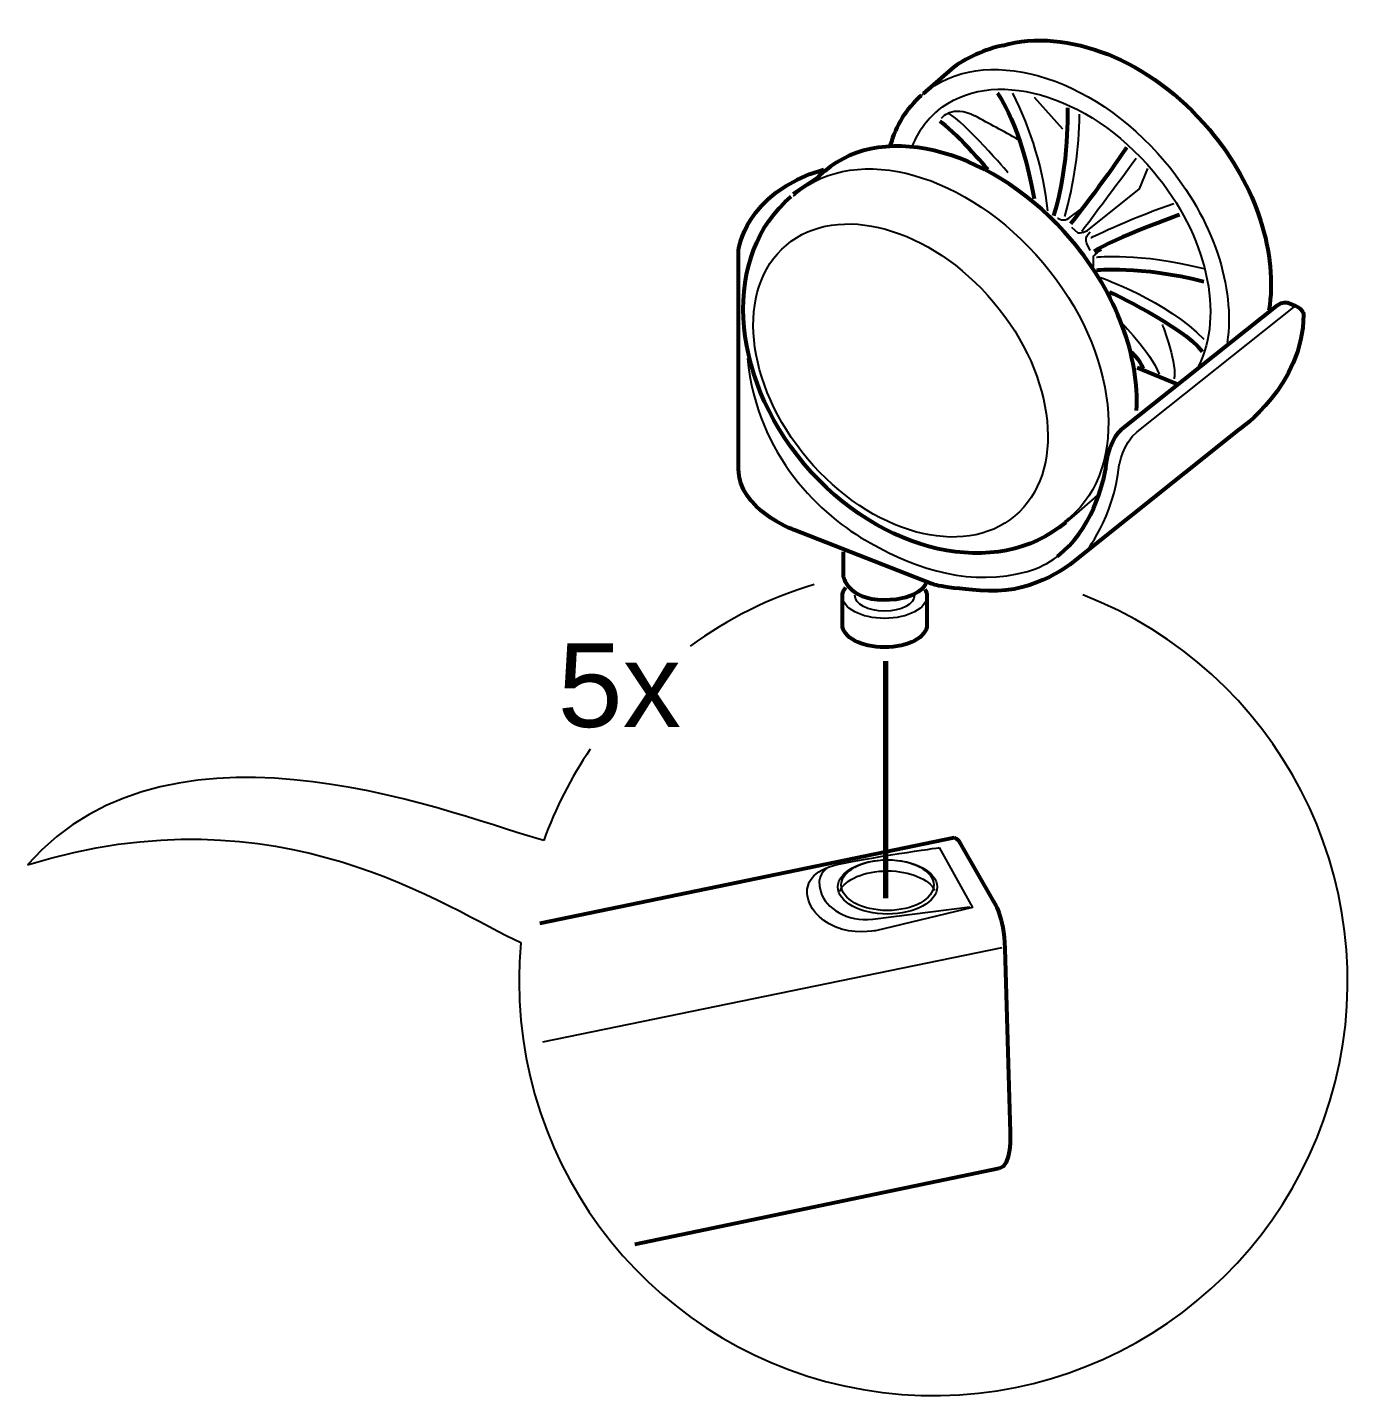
# Model space of a CAD drawing. Header units: centimetres. Extents: x 1543 to 3673, y 1148 to 2594.
# Drawn here: x 3184.831 to 3187.654, y 1688.187 to 1691.113 of the extents above; entities that cross this region are included whole.
import ezdxf

# ---------------------------------------------------------------- set-up
doc = ezdxf.new("R2010")
doc.units = ezdxf.units.CM
doc.layers.add('ferramenta', color=250, linetype='Continuous')
doc.styles.add('PDF Arial', font='arial.ttf')

msp = doc.modelspace()

# ---------------------------------------------------------------- linework, layer by layer
at = {"layer": 'ferramenta', "color": 18, "lineweight": 53, "true_color": 0x010101}
for points in [[(3186.807, 1691.0229), (3186.7466, 1690.9704)], [(3186.3519, 1690.1681), (3186.3519, 1690.6351)], [(3187.1731, 1690.2549), (3187.5047, 1690.5188)], [(3187.5255, 1690.524), (3187.5429, 1690.5171)], [(3187.2043, 1690.3851), (3187.2894, 1690.3504)], [(3187.4231, 1690.2532), (3187.0689, 1689.9702)], [(3186.7633, 1689.9233), (3186.4699, 1690.0379)], [(3186.5758, 1689.991), (3186.5758, 1689.9389)], [(3186.5741, 1689.8348), (3186.5741, 1689.8964)], [(3186.7547, 1689.8964), (3186.7547, 1689.8348)], [(3185.9267, 1689.1974), (3186.8132, 1689.3799)], [(3186.8262, 1689.3669), (3186.8961, 1689.2448)], [(3186.921, 1689.1429), (3186.9329, 1688.7495)], [(3186.9092, 1688.6724), (3186.1305, 1688.5101)]]:
    msp.add_lwpolyline(points, dxfattribs=at)
at = {"layer": 'ferramenta', "color": 18, "lineweight": 25, "true_color": 0x010101}
for points in [[(3186.9838, 1690.9633), (3187.0446, 1690.8955)], [(3187.0984, 1690.6785), (3187.2095, 1690.7671), (3187.2269, 1690.8105)], [(3187.0585, 1690.7046), (3187.0862, 1690.7254)], [(3187.0637, 1690.6855), (3187.0776, 1690.6733)], [(3187.1036, 1690.6351), (3187.0967, 1690.6507)], [(3187.1106, 1690.6004), (3187.1106, 1690.6212)], [(3187.2043, 1690.248), (3187.5428, 1690.5171)], [(3186.7812, 1689.3586), (3186.8523, 1689.2306), (3186.6449, 1689.1809)], [(3186.639, 1689.2057), (3186.8463, 1689.2318)], [(3186.9151, 1689.1441), (3185.9326, 1688.9426)]]:
    msp.add_lwpolyline(points, dxfattribs=at)
at = {"layer": 'ferramenta', "color": 18, "lineweight": 53, "true_color": 0x010101}
msp.add_lwpolyline([(3186.5361, 1690.8054, 0.02535), (3186.5206, 1690.791), (3186.4688, 1690.7559)], format="xyb", dxfattribs=at)
at = {"layer": 'ferramenta', "lineweight": 25}
msp.add_lwpolyline([(3185.8867, 1689.1554, 0.023152), (3185.8827, 1689.0726, 1.897615), (3187.0882, 1689.8988)], format="xyb", dxfattribs=at)
at = {"layer": 'ferramenta', "color": 7, "lineweight": 70, "true_color": 0xffffff}
msp.add_lwpolyline([(3186.6669, 1689.2502), (3186.6669, 1689.7575)], dxfattribs=at)
at = {"layer": 'ferramenta', "color": 18, "lineweight": 18, "true_color": 0x010101}
msp.add_lwpolyline([(3186.6669, 1689.2502), (3186.6669, 1689.7575)], dxfattribs=at)
at = {"layer": 'ferramenta', "color": 18, "lineweight": 25, "true_color": 0x010101}
for centre, radius, start, end in [((3186.8438, 1690.8551), 0.1509, 130.1291, 131.6997), ((3186.2734, 1690.6377), 0.7445, 6.3615, 26.6742), ((3186.9025, 1690.7868), 0.1931, 130.3647, 157.5341), ((3183.7824, 1685.1948), 6.5015, 60.85167, 61.77603), ((3186.2306, 1690.9367), 0.8505, 344.4054, 359.3333), ((3119.5308, 1741.085), 84.2895, 323.270595, 323.403013), ((3186.6101, 1690.5967), 0.2093, 130.1056, 132.5361), ((3186.9205, 1690.2284), 0.2153, 306.8977, 310.2016), ((3186.9208, 1690.1274), 0.1847, 285.4332, 307.7666)]:
    msp.add_arc(centre, radius, start, end, dxfattribs=at)
at = {"layer": 'ferramenta', "lineweight": 25}
for centre, radius, start, end in [((3186.7674, 1689.0762), 0.8822, 106.6998, 126.0438), ((3186.7646, 1689.074), 0.8818, 145.8462, 160.1138)]:
    msp.add_arc(centre, radius, start, end, dxfattribs=at)
at = {"layer": 'ferramenta', "color": 18, "lineweight": 53, "true_color": 0x010101}
for points in [[(3186.9175, 1691.074), (3187.053, 1691.1125), (3187.2317, 1691.0446), (3187.3588, 1690.8938)], [(3186.9175, 1691.074), (3186.8814, 1691.0665), (3186.835, 1691.0464), (3186.807, 1691.0229)], [(3186.677, 1690.8607), (3186.6893, 1690.9029), (3186.7114, 1690.9396), (3186.7434, 1690.9677)], [(3186.9057, 1690.9719), (3186.9057, 1690.9719), (3186.9578, 1690.9007), (3186.9838, 1690.7462)], [(3187.055, 1690.9407), (3187.055, 1690.9407), (3187.0602, 1690.8209), (3187.0255, 1690.7098)], [(3187.0638, 1690.6577), (3186.9025, 1690.849), (3186.6662, 1690.9152), (3186.5361, 1690.8054)], [(3186.8849, 1690.8087), (3186.8849, 1690.8087), (3186.8085, 1690.8973), (3186.7824, 1690.9112)], [(3187.3588, 1690.8938), (3187.4614, 1690.7722), (3187.5051, 1690.6265), (3187.4862, 1690.508)], [(3187.1817, 1690.8556), (3187.1817, 1690.8556), (3187.114, 1690.7567), (3187.0619, 1690.6924)], [(3186.3519, 1690.6351), (3186.3519, 1690.6351), (3186.3626, 1690.757), (3186.5343, 1690.8089)], [(3186.4926, 1690.1787), (3186.3304, 1690.3711), (3186.3176, 1690.6271), (3186.4641, 1690.7506)], [(3187.2946, 1690.7115), (3187.2946, 1690.7115), (3187.154, 1690.6612), (3187.1123, 1690.6334)], [(3187.2029, 1690.2932), (3187.2095, 1690.4063), (3187.1617, 1690.5417), (3187.0638, 1690.6577)], [(3187.1175, 1690.5934), (3187.1175, 1690.5934), (3187.2095, 1690.6039), (3187.3467, 1690.5692)], [(3187.1453, 1690.5466), (3187.1453, 1690.5466), (3187.2998, 1690.4754), (3187.3432, 1690.4198)], [(3187.5047, 1690.5188), (3187.5133, 1690.5258), (3187.5255, 1690.524), (3187.5255, 1690.524)], [(3187.5429, 1690.5171), (3187.5602, 1690.5101), (3187.5602, 1690.498), (3187.5602, 1690.498)], [(3187.5602, 1690.498), (3187.5585, 1690.3452), (3187.4231, 1690.2532), (3187.4231, 1690.2532)], [(3187.1922, 1690.4181), (3187.1922, 1690.4181), (3187.2095, 1690.4025), (3187.2165, 1690.3834)], [(3187.1383, 1690.1785), (3187.1453, 1690.2341), (3187.1731, 1690.2549), (3187.1731, 1690.2549)], [(3186.4699, 1690.0379), (3186.4699, 1690.0379), (3186.3519, 1690.083), (3186.3519, 1690.1681)], [(3187.0515, 1690.0539), (3186.905, 1689.9304), (3186.6548, 1689.9863), (3186.4926, 1690.1787)], [(3187.0339, 1689.9814), (3187.1053, 1690.0362), (3187.1328, 1690.1343), (3187.1383, 1690.1785)], [(3187.0689, 1689.9702), (3187.0689, 1689.9702), (3186.989, 1689.9025), (3186.8866, 1689.9077)], [(3186.5758, 1689.9389), (3186.5758, 1689.9389), (3186.5845, 1689.8886), (3186.6626, 1689.8886)], [(3186.5741, 1689.8964), (3186.5741, 1689.903), (3186.5766, 1689.9093), (3186.5812, 1689.915)], [(3186.6626, 1689.8886), (3186.7408, 1689.8886), (3186.7529, 1689.9233), (3186.7529, 1689.9233)], [(3186.7505, 1689.9108), (3186.7532, 1689.9062), (3186.7547, 1689.9014), (3186.7547, 1689.8964)], [(3186.8866, 1689.9077), (3186.7842, 1689.9129), (3186.7633, 1689.9233), (3186.7633, 1689.9233)], [(3186.6644, 1689.787), (3186.6145, 1689.787), (3186.5741, 1689.8084), (3186.5741, 1689.8348)], [(3186.7547, 1689.8348), (3186.7547, 1689.8084), (3186.7142, 1689.787), (3186.6644, 1689.787)], [(3186.8132, 1689.3799), (3186.8132, 1689.3799), (3186.8203, 1689.3799), (3186.8262, 1689.3669)], [(3186.8961, 1689.2448), (3186.8961, 1689.2448), (3186.921, 1689.2117), (3186.921, 1689.1429)], [(3186.9329, 1688.7495), (3186.9329, 1688.7495), (3186.9364, 1688.676), (3186.9092, 1688.6724)]]:
    msp.add_open_spline(points, degree=3, dxfattribs=at)
at = {"layer": 'ferramenta', "color": 18, "lineweight": 25, "true_color": 0x010101}
for points in [[(3186.7466, 1690.9704), (3186.8741, 1691.078), (3187.1056, 1691.0132), (3187.2637, 1690.8257)], [(3186.7774, 1690.9339), (3186.8912, 1691.0298), (3187.0978, 1690.972), (3187.2388, 1690.8047)], [(3186.7859, 1690.9181), (3186.7859, 1690.9181), (3186.8085, 1690.9494), (3186.8571, 1690.9233)], [(3186.9283, 1690.8018), (3186.9283, 1690.8018), (3186.8337, 1690.9113), (3186.8015, 1690.9285)], [(3186.4753, 1690.7568), (3186.6055, 1690.8666), (3186.8418, 1690.8004), (3187.0031, 1690.6091)], [(3187.2388, 1690.8047), (3187.3552, 1690.6667), (3187.3906, 1690.4971), (3187.3353, 1690.3882)], [(3187.2637, 1690.8257), (3187.3682, 1690.7017), (3187.4144, 1690.5551), (3187.3968, 1690.439)], [(3186.4542, 1690.6471), (3186.564, 1690.7397), (3186.7623, 1690.6851), (3186.8972, 1690.5251)], [(3187.1053, 1690.6629), (3187.1053, 1690.6629), (3187.2112, 1690.7132), (3187.2824, 1690.7358)], [(3187.0342, 1690.7046), (3187.0342, 1690.7046), (3187.0481, 1690.6959), (3187.0585, 1690.7046)], [(3187.0776, 1690.6733), (3187.0776, 1690.6733), (3187.0845, 1690.6716), (3187.0984, 1690.6785)], [(3187.0967, 1690.6507), (3187.0967, 1690.6507), (3187.0897, 1690.6629), (3187.1036, 1690.675)], [(3186.4996, 1690.1898), (3186.3647, 1690.3498), (3186.3444, 1690.5546), (3186.4542, 1690.6471)], [(3187.1106, 1690.6212), (3187.1106, 1690.6212), (3187.1123, 1690.6282), (3187.1279, 1690.6369)], [(3187.1175, 1690.6212), (3187.1175, 1690.6212), (3187.2095, 1690.6317), (3187.3467, 1690.5969)], [(3187.0031, 1690.6091), (3187.1644, 1690.4178), (3187.1897, 1690.1737), (3187.0595, 1690.064)], [(3187.1262, 1690.5778), (3187.1262, 1690.5778), (3187.2685, 1690.5275), (3187.3467, 1690.4459)], [(3186.8972, 1690.5251), (3187.0321, 1690.3651), (3187.0525, 1690.1603), (3186.9427, 1690.0678)], [(3187.1678, 1690.4841), (3187.1678, 1690.4841), (3187.2338, 1690.4181), (3187.2512, 1690.3712)], [(3187.2581, 1690.4771), (3187.2581, 1690.4771), (3187.2928, 1690.3851), (3187.2824, 1690.3608)], [(3186.371, 1690.4042), (3186.3918, 1690.1959), (3186.5272, 1690.0692), (3186.6331, 1690.0101)], [(3187.1661, 1690.1768), (3187.1661, 1690.1768), (3187.1731, 1690.2219), (3187.2043, 1690.248)], [(3186.9427, 1690.0678), (3186.8329, 1689.9752), (3186.6345, 1690.0298), (3186.4996, 1690.1898)], [(3187.0932, 1689.9893), (3187.0932, 1689.9893), (3187.154, 1690.0622), (3187.1661, 1690.1768)], [(3187.1202, 1690.1126), (3187.1133, 1690.1067), (3187.059, 1690.0588), (3187.0515, 1690.0539)], [(3186.6331, 1690.0101), (3186.739, 1689.9511), (3186.8501, 1689.9164), (3186.9699, 1689.9493)], [(3186.6644, 1689.8487), (3186.6145, 1689.8487), (3186.5741, 1689.87), (3186.5741, 1689.8964)], [(3186.6644, 1689.8643), (3186.629, 1689.8643), (3186.6004, 1689.8794), (3186.6004, 1689.8981)], [(3186.7284, 1689.8981), (3186.7284, 1689.8794), (3186.6997, 1689.8643), (3186.6644, 1689.8643)], [(3186.7547, 1689.8964), (3186.7547, 1689.87), (3186.7142, 1689.8487), (3186.6644, 1689.8487)], [(3186.5655, 1689.3231), (3186.6235, 1689.3361), (3186.7812, 1689.3586), (3186.7812, 1689.3586)], [(3186.4991, 1689.2555), (3186.4956, 1689.2804), (3186.5074, 1689.31), (3186.5655, 1689.3231)], [(3186.5406, 1689.3136), (3186.5406, 1689.3136), (3186.5157, 1689.2994), (3186.5276, 1689.2638)], [(3186.5643, 1689.2745), (3186.5643, 1689.3065), (3186.6118, 1689.3325), (3186.6704, 1689.3325)], [(3186.5714, 1689.2784), (3186.5714, 1689.3083), (3186.6157, 1689.3325), (3186.6704, 1689.3325)], [(3186.6704, 1689.3325), (3186.7289, 1689.3325), (3186.7764, 1689.3065), (3186.7764, 1689.2745)], [(3186.6704, 1689.3325), (3186.725, 1689.3325), (3186.7693, 1689.3083), (3186.7693, 1689.2784)], [(3186.5678, 1689.2655), (3186.5797, 1689.2904), (3186.6211, 1689.3088), (3186.6704, 1689.3088)], [(3186.6704, 1689.3088), (3186.7183, 1689.3088), (3186.7588, 1689.2914), (3186.7719, 1689.2675)], [(3186.5584, 1689.1891), (3186.5228, 1689.2057), (3186.5027, 1689.2306), (3186.4991, 1689.2555)], [(3186.5276, 1689.2638), (3186.5394, 1689.2282), (3186.5833, 1689.1998), (3186.639, 1689.2057)], [(3186.6704, 1689.2164), (3186.6118, 1689.2164), (3186.5643, 1689.2424), (3186.5643, 1689.2745)], [(3186.6704, 1689.2242), (3186.6157, 1689.2242), (3186.5714, 1689.2485), (3186.5714, 1689.2784)], [(3186.7693, 1689.2784), (3186.7693, 1689.2485), (3186.725, 1689.2242), (3186.6704, 1689.2242)], [(3186.7764, 1689.2745), (3186.7764, 1689.2424), (3186.7289, 1689.2164), (3186.6704, 1689.2164)], [(3186.6449, 1689.1809), (3186.6449, 1689.1809), (3186.594, 1689.1725), (3186.5584, 1689.1891)]]:
    msp.add_open_spline(points, degree=3, dxfattribs=at)
at = {"layer": 'ferramenta', "lineweight": 25}
for points in [[(3185.9354, 1689.3739), (3185.7708, 1689.4167), (3185.1506, 1689.6831), (3184.8311, 1689.322)], [(3184.8311, 1689.322), (3185.3728, 1689.4887), (3185.7302, 1689.2269), (3185.8867, 1689.1554)]]:
    msp.add_open_spline(points, degree=3, dxfattribs=at)

# ---------------------------------------------------------------- texts
at = {"layer": 'ferramenta', "insert": (3185.9651, 1689.6139), "char_height": 0.17896, "attachment_point": 7, "style": 'PDF Arial'}
msp.add_mtext('5x', dxfattribs=at)

doc.saveas('drawing.dxf')
